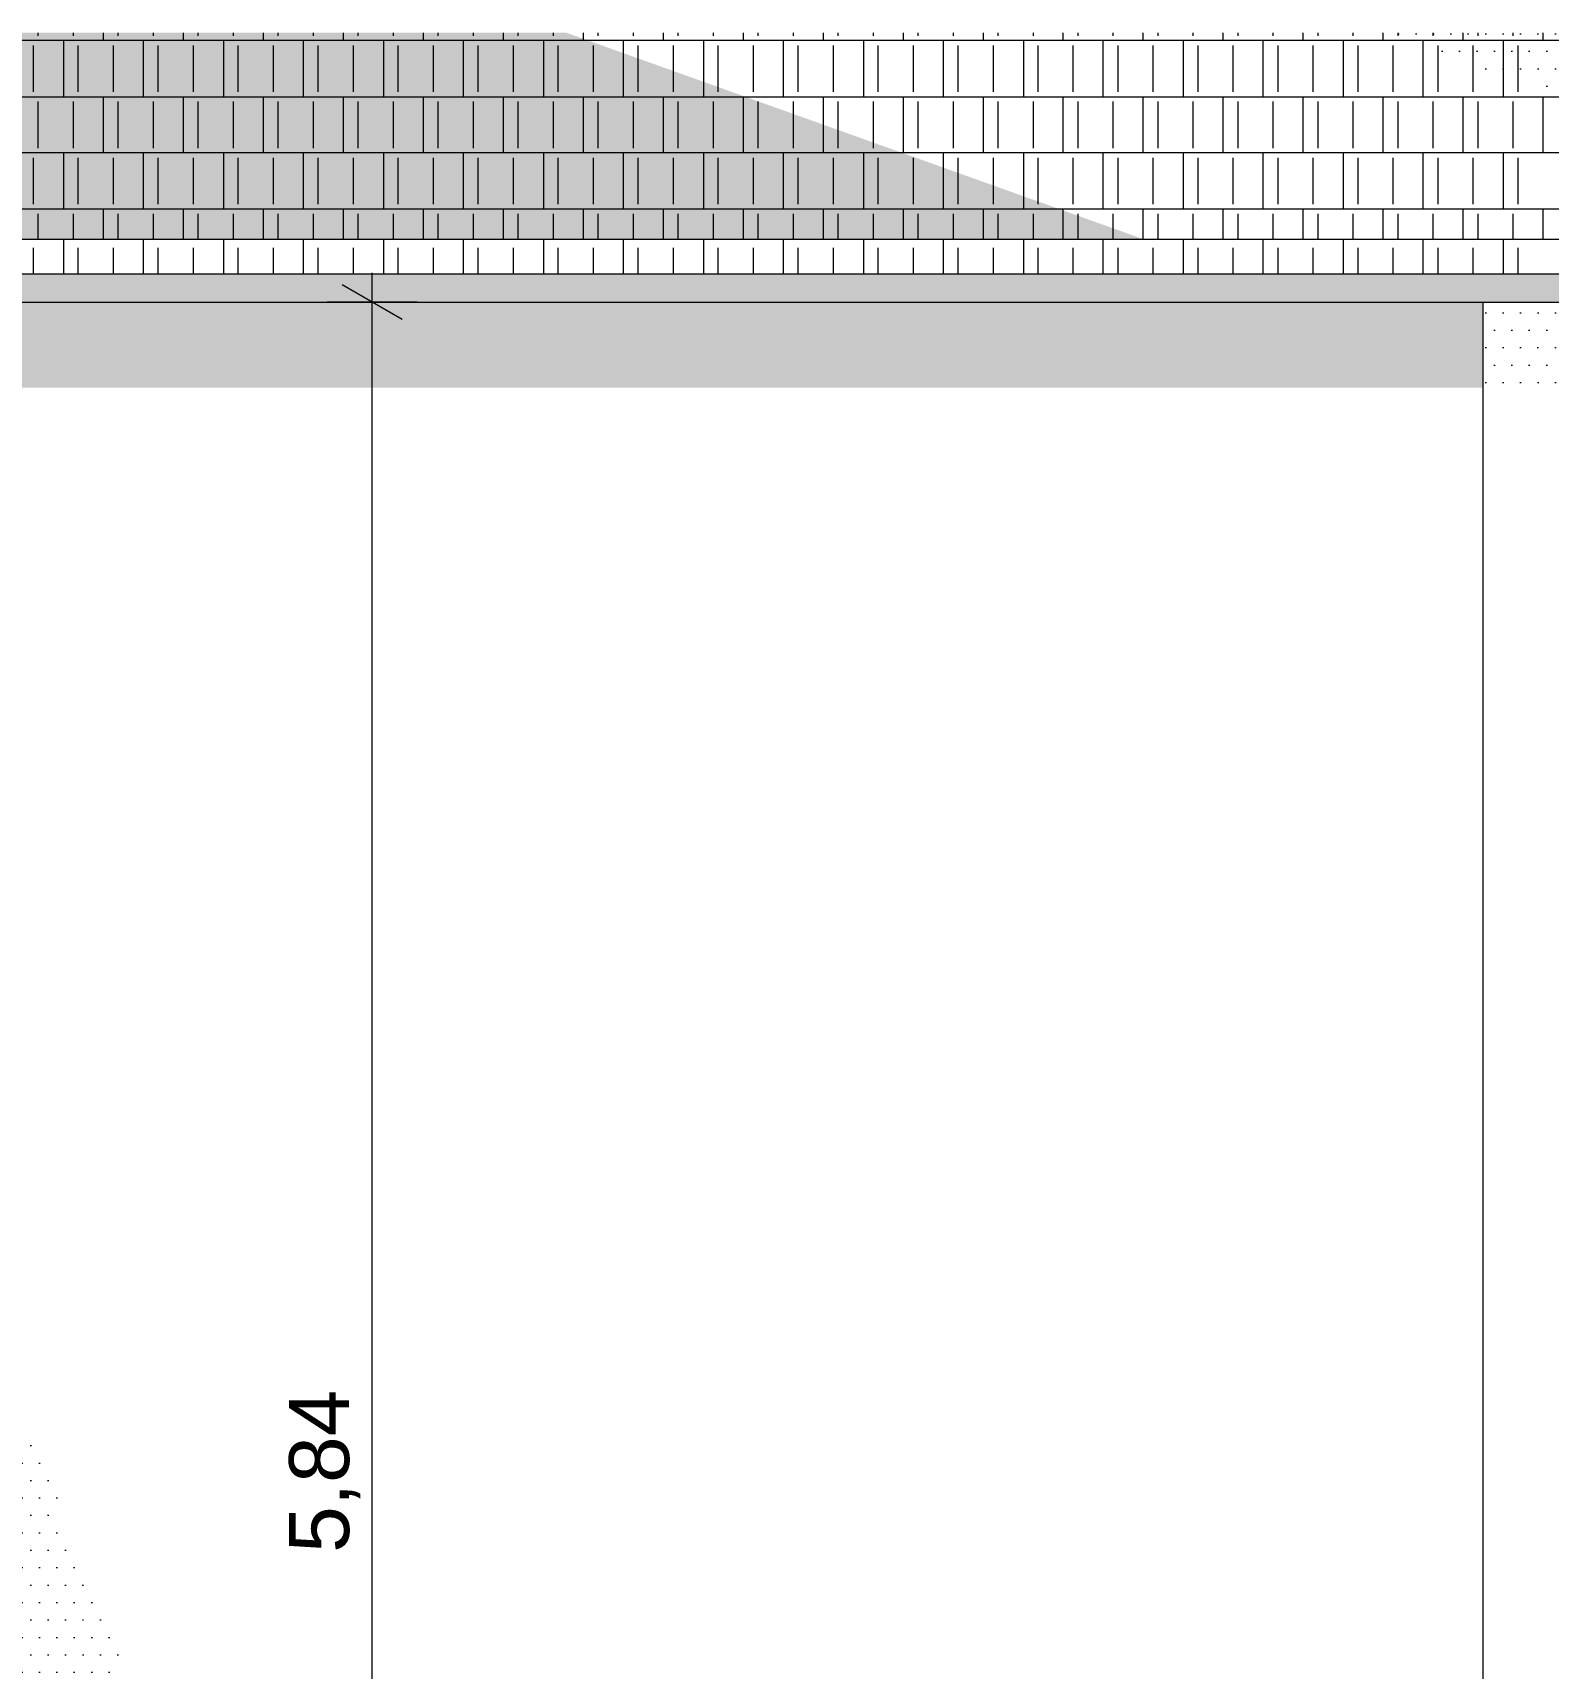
# Model space of a CAD drawing. Header units: metres. Extents: x -111189 to -108577, y -72951 to -72647.
# Drawn here: x -108748.926 to -108745.137, y -72939.556 to -72935.468 of the extents above; entities that cross this region are included whole.
import ezdxf

# ---------------------------------------------------------------- set-up
doc = ezdxf.new("R2010")
doc.units = ezdxf.units.M
doc.header["$MEASUREMENT"] = 0
for name, color, linetype in [('03 - COBERTURA', 7, 'Continuous'), ('05 - PAREDES..35', 7, 'Continuous'), ('06 - FORRA', 7, 'Continuous'), ('12 - COTAS GERAIS', 7, 'Continuous')]:
    doc.layers.add(name, color=color, linetype=linetype)
doc.styles.add('ESTILO_GERADO_7', font='')
doc.styles.get('ESTILO_GERADO_7').set_extended_font_data('Helvetica')
doc.dimstyles.new('ESTILO_GERADO__5', dxfattribs={"dimtxt": 0.15, "dimasz": 0.114, "dimexe": 0.18, "dimexo": 0.0625, "dimgap": 0, "dimtad": 1, "dimzin": 0, "dimdsep": 46, "dimtxsty": 'ESTILO_GERADO_7', "dimblk": 'ARROWHEAD_2', "dimblk1": 'ARROWHEAD_2', "dimblk2": 'ARROWHEAD_2', "dimcen": 0.09, "dimse1": 1, "dimse2": 1, "dimclrd": 7, "dimclre": 7, "dimclrt": 7, "dimadec": 0, "dimazin": 0, "dimtfac": 1, "dimtdec": 4, "dimtmove": 0, "dimatfit": 3, "dimfxl": 1, "dimtolj": 1, "dimtzin": 0, "dimarcsym": 0})
pattern_1 = [(360, (-108919.279413, -72941.96242), (0.021783658, 0.043567315), [0, -0.043567315])]

# ---------------------------------------------------------------- blocks, each defined once
blk = doc.blocks.new('Corte Elem_2104_1', base_point=(-108919.2794, -72941.9624))
at = {"layer": '05 - PAREDES..35', "linetype": 'Continuous', "lineweight": 13}
h = blk.add_hatch(dxfattribs=at)
h.set_pattern_fill('DOTS_0001', color=251, style=0, pattern_type=2)
h.set_pattern_definition(pattern_1)
h.paths.add_polyline_path([(-108749.4994, -72940.9824), (-108748.7999, -72940.9824), (-108748.7999, -72940.5248), (-108748.3752, -72940.5248), (-108748.3484, -72940.4724), (-108748.9281, -72938.9624), (-108749.2994, -72938.9624), (-108749.2994, -72939.5505), (-108749.4994, -72939.5505)])
blk = doc.blocks.new('Corte Elem_2106_1', base_point=(-108919.2794, -72941.9624))
at = {"layer": '05 - PAREDES..35', "linetype": 'Continuous', "lineweight": 13}
h = blk.add_hatch(dxfattribs=at)
h.set_pattern_fill('DOTS_0001', color=251, style=0, pattern_type=2)
h.set_pattern_definition(pattern_1)
h.paths.add_polyline_path([(-108754.6594, -72938.7624), (-108754.6544, -72938.7624), (-108754.6544, -72936.3556), (-108754.6494, -72936.3556), (-108754.6494, -72936.2124), (-108753.8494, -72936.2124), (-108753.8494, -72936.3556), (-108753.0744, -72936.3556), (-108753.0744, -72936.2124), (-108752.2744, -72936.2124), (-108752.2744, -72936.3556), (-108750.7244, -72936.3556), (-108750.7244, -72936.2124), (-108749.5244, -72936.2124), (-108749.5244, -72936.3556), (-108745.2994, -72936.3556), (-108745.2994, -72936.1412), (-108754.6594, -72936.1412)])
blk = doc.blocks.new('*X2886', base_point=(-108919.2794, -72941.9624))
at = {"layer": '03 - COBERTURA', "color": 7, "linetype": 'Continuous', "lineweight": 13}
for p, q in [((-108748.8494, -72935.4877), (-108749.2494, -72935.4877)), ((-108748.9124, -72935.4757), (-108748.9124, -72935.4679)), ((-108748.4494, -72935.4877), (-108748.8494, -72935.4877)), ((-108748.8494, -72935.4877), (-108748.8494, -72935.628)), ((-108748.8244, -72935.4757), (-108748.8244, -72935.4679)), ((-108748.7494, -72935.4877), (-108748.7494, -72935.4679)), ((-108748.7124, -72935.4757), (-108748.7124, -72935.4679)), ((-108748.6494, -72935.628), (-108748.6494, -72935.4877)), ((-108748.6244, -72935.4757), (-108748.6244, -72935.4679)), ((-108748.5494, -72935.4877), (-108748.5494, -72935.4679)), ((-108748.5124, -72935.4757), (-108748.5124, -72935.4679)), ((-108748.0494, -72935.4877), (-108748.4494, -72935.4877)), ((-108748.4494, -72935.4877), (-108748.4494, -72935.628)), ((-108748.4244, -72935.4757), (-108748.4244, -72935.4679)), ((-108748.3494, -72935.4877), (-108748.3494, -72935.4679)), ((-108748.3124, -72935.4757), (-108748.3124, -72935.4679)), ((-108748.2494, -72935.628), (-108748.2494, -72935.4877)), ((-108748.2244, -72935.4757), (-108748.2244, -72935.4679)), ((-108748.1494, -72935.4877), (-108748.1494, -72935.4679)), ((-108748.1124, -72935.4757), (-108748.1124, -72935.4679)), ((-108747.6494, -72935.4877), (-108748.0494, -72935.4877)), ((-108748.0494, -72935.4877), (-108748.0494, -72935.628)), ((-108748.0244, -72935.4757), (-108748.0244, -72935.4679)), ((-108747.9494, -72935.4877), (-108747.9494, -72935.4679)), ((-108747.9124, -72935.4757), (-108747.9124, -72935.4679)), ((-108747.8494, -72935.628), (-108747.8494, -72935.4877)), ((-108747.8244, -72935.4757), (-108747.8244, -72935.4679)), ((-108747.7494, -72935.4877), (-108747.7494, -72935.4679)), ((-108747.7124, -72935.4757), (-108747.7124, -72935.4679)), ((-108747.2494, -72935.4877), (-108747.6494, -72935.4877)), ((-108747.6494, -72935.4877), (-108747.6494, -72935.628)), ((-108747.6244, -72935.4757), (-108747.6244, -72935.4679)), ((-108747.5494, -72935.4877), (-108747.5494, -72935.4679)), ((-108747.5124, -72935.4757), (-108747.5124, -72935.4679)), ((-108747.4494, -72935.628), (-108747.4494, -72935.4877)), ((-108747.4244, -72935.4757), (-108747.4244, -72935.4679)), ((-108747.3494, -72935.4877), (-108747.3494, -72935.4679)), ((-108747.3124, -72935.4757), (-108747.3124, -72935.4679)), ((-108746.8494, -72935.4877), (-108747.2494, -72935.4877)), ((-108747.2494, -72935.4877), (-108747.2494, -72935.628)), ((-108747.2244, -72935.4757), (-108747.2244, -72935.4679)), ((-108747.1494, -72935.4877), (-108747.1494, -72935.4679)), ((-108747.1124, -72935.4757), (-108747.1124, -72935.4679)), ((-108747.0494, -72935.628), (-108747.0494, -72935.4877)), ((-108747.0244, -72935.4757), (-108747.0244, -72935.4679)), ((-108746.9494, -72935.4877), (-108746.9494, -72935.4679)), ((-108746.9124, -72935.4757), (-108746.9124, -72935.4679)), ((-108746.4494, -72935.4877), (-108746.8494, -72935.4877)), ((-108746.8494, -72935.4877), (-108746.8494, -72935.628)), ((-108746.8244, -72935.4757), (-108746.8244, -72935.4679)), ((-108746.7494, -72935.4877), (-108746.7494, -72935.4679)), ((-108746.7124, -72935.4757), (-108746.7124, -72935.4679)), ((-108746.6494, -72935.628), (-108746.6494, -72935.4877)), ((-108746.6244, -72935.4757), (-108746.6244, -72935.4679)), ((-108746.5494, -72935.4877), (-108746.5494, -72935.4679)), ((-108746.5124, -72935.4757), (-108746.5124, -72935.4679)), ((-108746.0494, -72935.4877), (-108746.4494, -72935.4877)), ((-108746.4494, -72935.4877), (-108746.4494, -72935.628)), ((-108746.4244, -72935.4757), (-108746.4244, -72935.4679)), ((-108746.3494, -72935.4877), (-108746.3494, -72935.4679)), ((-108746.3124, -72935.4757), (-108746.3124, -72935.4679)), ((-108746.2494, -72935.628), (-108746.2494, -72935.4877)), ((-108746.2244, -72935.4757), (-108746.2244, -72935.4679)), ((-108746.1494, -72935.4877), (-108746.1494, -72935.4679)), ((-108746.1124, -72935.4757), (-108746.1124, -72935.4679)), ((-108745.6494, -72935.4877), (-108746.0494, -72935.4877)), ((-108746.0494, -72935.4877), (-108746.0494, -72935.628)), ((-108746.0244, -72935.4757), (-108746.0244, -72935.4679)), ((-108745.9494, -72935.4877), (-108745.9494, -72935.4679)), ((-108745.9124, -72935.4757), (-108745.9124, -72935.4679)), ((-108745.8494, -72935.628), (-108745.8494, -72935.4877)), ((-108745.8244, -72935.4757), (-108745.8244, -72935.4679)), ((-108745.7494, -72935.4877), (-108745.7494, -72935.4679)), ((-108745.7124, -72935.4757), (-108745.7124, -72935.4679)), ((-108745.2494, -72935.4877), (-108745.6494, -72935.4877)), ((-108745.6494, -72935.4877), (-108745.6494, -72935.628)), ((-108745.6244, -72935.4757), (-108745.6244, -72935.4679)), ((-108745.5494, -72935.4877), (-108745.5494, -72935.4679)), ((-108745.5124, -72935.4757), (-108745.5124, -72935.4679)), ((-108745.4494, -72935.628), (-108745.4494, -72935.4877)), ((-108745.4244, -72935.4757), (-108745.4244, -72935.4679)), ((-108745.3494, -72935.4877), (-108745.3494, -72935.4679)), ((-108745.3124, -72935.4757), (-108745.3124, -72935.4679)), ((-108744.8494, -72935.4877), (-108745.2494, -72935.4877)), ((-108745.2494, -72935.4877), (-108745.2494, -72935.628)), ((-108745.2244, -72935.4757), (-108745.2244, -72935.4679)), ((-108745.1494, -72935.4877), (-108745.1494, -72935.4679)), ((-108748.9244, -72935.6159), (-108748.9244, -72935.4998)), ((-108748.8124, -72935.6159), (-108748.8124, -72935.4998)), ((-108748.7244, -72935.6159), (-108748.7244, -72935.4998)), ((-108748.6124, -72935.6159), (-108748.6124, -72935.4998)), ((-108748.5244, -72935.6159), (-108748.5244, -72935.4998)), ((-108748.4124, -72935.6159), (-108748.4124, -72935.4998)), ((-108748.3244, -72935.6159), (-108748.3244, -72935.4998)), ((-108748.2124, -72935.6159), (-108748.2124, -72935.4998)), ((-108748.1244, -72935.6159), (-108748.1244, -72935.4998)), ((-108748.0124, -72935.6159), (-108748.0124, -72935.4998)), ((-108747.9244, -72935.6159), (-108747.9244, -72935.4998)), ((-108747.8124, -72935.6159), (-108747.8124, -72935.4998)), ((-108747.7244, -72935.6159), (-108747.7244, -72935.4998)), ((-108747.6124, -72935.6159), (-108747.6124, -72935.4998)), ((-108747.5244, -72935.6159), (-108747.5244, -72935.4998)), ((-108747.4124, -72935.6159), (-108747.4124, -72935.4998)), ((-108747.3244, -72935.6159), (-108747.3244, -72935.4998)), ((-108747.2124, -72935.6159), (-108747.2124, -72935.4998)), ((-108747.1244, -72935.6159), (-108747.1244, -72935.4998)), ((-108747.0124, -72935.6159), (-108747.0124, -72935.4998)), ((-108746.9244, -72935.6159), (-108746.9244, -72935.4998)), ((-108746.8124, -72935.6159), (-108746.8124, -72935.4998)), ((-108746.7244, -72935.6159), (-108746.7244, -72935.4998)), ((-108746.6124, -72935.6159), (-108746.6124, -72935.4998)), ((-108746.5244, -72935.6159), (-108746.5244, -72935.4998)), ((-108746.4124, -72935.6159), (-108746.4124, -72935.4998)), ((-108746.3244, -72935.6159), (-108746.3244, -72935.4998)), ((-108746.2124, -72935.6159), (-108746.2124, -72935.4998)), ((-108746.1244, -72935.6159), (-108746.1244, -72935.4998)), ((-108746.0124, -72935.6159), (-108746.0124, -72935.4998)), ((-108745.9244, -72935.6159), (-108745.9244, -72935.4998)), ((-108745.8124, -72935.6159), (-108745.8124, -72935.4998)), ((-108745.7244, -72935.6159), (-108745.7244, -72935.4998)), ((-108745.6124, -72935.6159), (-108745.6124, -72935.4998)), ((-108745.5244, -72935.6159), (-108745.5244, -72935.4998)), ((-108745.4124, -72935.6159), (-108745.4124, -72935.4998)), ((-108745.3244, -72935.6159), (-108745.3244, -72935.4998)), ((-108745.2124, -72935.6159), (-108745.2124, -72935.4998)), ((-108749.2494, -72935.628), (-108748.8494, -72935.628)), ((-108748.9124, -72935.7562), (-108748.9124, -72935.64)), ((-108748.8494, -72935.628), (-108748.4494, -72935.628)), ((-108748.8244, -72935.7562), (-108748.8244, -72935.64)), ((-108748.7494, -72935.7682), (-108748.7494, -72935.628)), ((-108748.7124, -72935.7562), (-108748.7124, -72935.64)), ((-108748.6244, -72935.7562), (-108748.6244, -72935.64)), ((-108748.5494, -72935.7682), (-108748.5494, -72935.628)), ((-108748.5124, -72935.7562), (-108748.5124, -72935.64)), ((-108748.4494, -72935.628), (-108748.0494, -72935.628)), ((-108748.4244, -72935.7562), (-108748.4244, -72935.64)), ((-108748.3494, -72935.7682), (-108748.3494, -72935.628)), ((-108748.3124, -72935.7562), (-108748.3124, -72935.64)), ((-108748.2244, -72935.7562), (-108748.2244, -72935.64)), ((-108748.1494, -72935.7682), (-108748.1494, -72935.628)), ((-108748.1124, -72935.7562), (-108748.1124, -72935.64)), ((-108748.0494, -72935.628), (-108747.6494, -72935.628)), ((-108748.0244, -72935.7562), (-108748.0244, -72935.64)), ((-108747.9494, -72935.7682), (-108747.9494, -72935.628)), ((-108747.9124, -72935.7562), (-108747.9124, -72935.64)), ((-108747.8244, -72935.7562), (-108747.8244, -72935.64)), ((-108747.7494, -72935.7682), (-108747.7494, -72935.628)), ((-108747.7124, -72935.7562), (-108747.7124, -72935.64)), ((-108747.6494, -72935.628), (-108747.2494, -72935.628)), ((-108747.6244, -72935.7562), (-108747.6244, -72935.64)), ((-108747.5494, -72935.7682), (-108747.5494, -72935.628)), ((-108747.5124, -72935.7562), (-108747.5124, -72935.64)), ((-108747.4244, -72935.7562), (-108747.4244, -72935.64)), ((-108747.3494, -72935.7682), (-108747.3494, -72935.628)), ((-108747.3124, -72935.7562), (-108747.3124, -72935.64)), ((-108747.2494, -72935.628), (-108746.8494, -72935.628)), ((-108747.2244, -72935.7562), (-108747.2244, -72935.64)), ((-108747.1494, -72935.7682), (-108747.1494, -72935.628)), ((-108747.1124, -72935.7562), (-108747.1124, -72935.64)), ((-108747.0244, -72935.7562), (-108747.0244, -72935.64)), ((-108746.9494, -72935.7682), (-108746.9494, -72935.628)), ((-108746.9124, -72935.7562), (-108746.9124, -72935.64)), ((-108746.8494, -72935.628), (-108746.4494, -72935.628)), ((-108746.8244, -72935.7562), (-108746.8244, -72935.64)), ((-108746.7494, -72935.7682), (-108746.7494, -72935.628)), ((-108746.7124, -72935.7562), (-108746.7124, -72935.64)), ((-108746.6244, -72935.7562), (-108746.6244, -72935.64)), ((-108746.5494, -72935.7682), (-108746.5494, -72935.628)), ((-108746.5124, -72935.7562), (-108746.5124, -72935.64)), ((-108746.4494, -72935.628), (-108746.0494, -72935.628)), ((-108746.4244, -72935.7562), (-108746.4244, -72935.64)), ((-108746.3494, -72935.7682), (-108746.3494, -72935.628)), ((-108746.3124, -72935.7562), (-108746.3124, -72935.64)), ((-108746.2244, -72935.7562), (-108746.2244, -72935.64)), ((-108746.1494, -72935.7682), (-108746.1494, -72935.628)), ((-108746.1124, -72935.7562), (-108746.1124, -72935.64)), ((-108746.0494, -72935.628), (-108745.6494, -72935.628)), ((-108746.0244, -72935.7562), (-108746.0244, -72935.64)), ((-108745.9494, -72935.7682), (-108745.9494, -72935.628)), ((-108745.9124, -72935.7562), (-108745.9124, -72935.64)), ((-108745.8244, -72935.7562), (-108745.8244, -72935.64)), ((-108745.7494, -72935.7682), (-108745.7494, -72935.628)), ((-108745.7124, -72935.7562), (-108745.7124, -72935.64)), ((-108745.6494, -72935.628), (-108745.2494, -72935.628)), ((-108745.6244, -72935.7562), (-108745.6244, -72935.64)), ((-108745.5494, -72935.7682), (-108745.5494, -72935.628)), ((-108745.5124, -72935.7562), (-108745.5124, -72935.64)), ((-108745.4244, -72935.7562), (-108745.4244, -72935.64)), ((-108745.3494, -72935.7682), (-108745.3494, -72935.628)), ((-108745.3124, -72935.7562), (-108745.3124, -72935.64)), ((-108745.2494, -72935.628), (-108744.8494, -72935.628)), ((-108745.2244, -72935.7562), (-108745.2244, -72935.64)), ((-108745.1494, -72935.7682), (-108745.1494, -72935.628)), ((-108748.8494, -72935.7682), (-108749.2494, -72935.7682)), ((-108748.9244, -72935.8964), (-108748.9244, -72935.7803)), ((-108748.4494, -72935.7682), (-108748.8494, -72935.7682)), ((-108748.8494, -72935.7682), (-108748.8494, -72935.9085)), ((-108748.8124, -72935.8964), (-108748.8124, -72935.7803)), ((-108748.7244, -72935.8964), (-108748.7244, -72935.7803)), ((-108748.6494, -72935.9085), (-108748.6494, -72935.7682)), ((-108748.6124, -72935.8964), (-108748.6124, -72935.7803)), ((-108748.5244, -72935.8964), (-108748.5244, -72935.7803)), ((-108748.0494, -72935.7682), (-108748.4494, -72935.7682)), ((-108748.4494, -72935.7682), (-108748.4494, -72935.9085)), ((-108748.4124, -72935.8964), (-108748.4124, -72935.7803)), ((-108748.3244, -72935.8964), (-108748.3244, -72935.7803)), ((-108748.2494, -72935.9085), (-108748.2494, -72935.7682)), ((-108748.2124, -72935.8964), (-108748.2124, -72935.7803)), ((-108748.1244, -72935.8964), (-108748.1244, -72935.7803)), ((-108747.6494, -72935.7682), (-108748.0494, -72935.7682)), ((-108748.0494, -72935.7682), (-108748.0494, -72935.9085)), ((-108748.0124, -72935.8964), (-108748.0124, -72935.7803)), ((-108747.9244, -72935.8964), (-108747.9244, -72935.7803)), ((-108747.8494, -72935.9085), (-108747.8494, -72935.7682)), ((-108747.8124, -72935.8964), (-108747.8124, -72935.7803)), ((-108747.7244, -72935.8964), (-108747.7244, -72935.7803)), ((-108747.2494, -72935.7682), (-108747.6494, -72935.7682)), ((-108747.6494, -72935.7682), (-108747.6494, -72935.9085)), ((-108747.6124, -72935.8964), (-108747.6124, -72935.7803)), ((-108747.5244, -72935.8964), (-108747.5244, -72935.7803)), ((-108747.4494, -72935.9085), (-108747.4494, -72935.7682)), ((-108747.4124, -72935.8964), (-108747.4124, -72935.7803)), ((-108747.3244, -72935.8964), (-108747.3244, -72935.7803)), ((-108746.8494, -72935.7682), (-108747.2494, -72935.7682)), ((-108747.2494, -72935.7682), (-108747.2494, -72935.9085)), ((-108747.2124, -72935.8964), (-108747.2124, -72935.7803)), ((-108747.1244, -72935.8964), (-108747.1244, -72935.7803)), ((-108747.0494, -72935.9085), (-108747.0494, -72935.7682)), ((-108747.0124, -72935.8964), (-108747.0124, -72935.7803)), ((-108746.9244, -72935.8964), (-108746.9244, -72935.7803)), ((-108746.4494, -72935.7682), (-108746.8494, -72935.7682)), ((-108746.8494, -72935.7682), (-108746.8494, -72935.9085)), ((-108746.8124, -72935.8964), (-108746.8124, -72935.7803)), ((-108746.7244, -72935.8964), (-108746.7244, -72935.7803)), ((-108746.6494, -72935.9085), (-108746.6494, -72935.7682)), ((-108746.6124, -72935.8964), (-108746.6124, -72935.7803)), ((-108746.5244, -72935.8964), (-108746.5244, -72935.7803)), ((-108746.0494, -72935.7682), (-108746.4494, -72935.7682)), ((-108746.4494, -72935.7682), (-108746.4494, -72935.9085)), ((-108746.4124, -72935.8964), (-108746.4124, -72935.7803)), ((-108746.3244, -72935.8964), (-108746.3244, -72935.7803)), ((-108746.2494, -72935.9085), (-108746.2494, -72935.7682)), ((-108746.2124, -72935.8964), (-108746.2124, -72935.7803)), ((-108746.1244, -72935.8964), (-108746.1244, -72935.7803)), ((-108745.6494, -72935.7682), (-108746.0494, -72935.7682)), ((-108746.0494, -72935.7682), (-108746.0494, -72935.9085)), ((-108746.0124, -72935.8964), (-108746.0124, -72935.7803)), ((-108745.9244, -72935.8964), (-108745.9244, -72935.7803)), ((-108745.8494, -72935.9085), (-108745.8494, -72935.7682)), ((-108745.8124, -72935.8964), (-108745.8124, -72935.7803)), ((-108745.7244, -72935.8964), (-108745.7244, -72935.7803)), ((-108745.2494, -72935.7682), (-108745.6494, -72935.7682)), ((-108745.6494, -72935.7682), (-108745.6494, -72935.9085)), ((-108745.6124, -72935.8964), (-108745.6124, -72935.7803)), ((-108745.5244, -72935.8964), (-108745.5244, -72935.7803)), ((-108745.4494, -72935.9085), (-108745.4494, -72935.7682)), ((-108745.4124, -72935.8964), (-108745.4124, -72935.7803)), ((-108745.3244, -72935.8964), (-108745.3244, -72935.7803)), ((-108744.8494, -72935.7682), (-108745.2494, -72935.7682)), ((-108745.2494, -72935.7682), (-108745.2494, -72935.9085)), ((-108745.2124, -72935.8964), (-108745.2124, -72935.7803)), ((-108749.2494, -72935.9085), (-108748.8494, -72935.9085)), ((-108748.9124, -72935.9841), (-108748.9124, -72935.9205)), ((-108748.8494, -72935.9085), (-108748.4494, -72935.9085)), ((-108748.8244, -72935.9841), (-108748.8244, -72935.9205)), ((-108748.7494, -72935.9841), (-108748.7494, -72935.9085)), ((-108748.7124, -72935.9841), (-108748.7124, -72935.9205)), ((-108748.6244, -72935.9841), (-108748.6244, -72935.9205)), ((-108748.5494, -72935.9841), (-108748.5494, -72935.9085)), ((-108748.5124, -72935.9841), (-108748.5124, -72935.9205)), ((-108748.4494, -72935.9085), (-108748.0494, -72935.9085)), ((-108748.4244, -72935.9841), (-108748.4244, -72935.9205)), ((-108748.3494, -72935.9841), (-108748.3494, -72935.9085)), ((-108748.3124, -72935.9841), (-108748.3124, -72935.9205)), ((-108748.2244, -72935.9841), (-108748.2244, -72935.9205)), ((-108748.1494, -72935.9841), (-108748.1494, -72935.9085)), ((-108748.1124, -72935.9841), (-108748.1124, -72935.9205)), ((-108748.0494, -72935.9085), (-108747.6494, -72935.9085)), ((-108748.0244, -72935.9841), (-108748.0244, -72935.9205)), ((-108747.9494, -72935.9841), (-108747.9494, -72935.9085)), ((-108747.9124, -72935.9841), (-108747.9124, -72935.9205)), ((-108747.8244, -72935.9841), (-108747.8244, -72935.9205)), ((-108747.7494, -72935.9841), (-108747.7494, -72935.9085)), ((-108747.7124, -72935.9841), (-108747.7124, -72935.9205)), ((-108747.6494, -72935.9085), (-108747.2494, -72935.9085)), ((-108747.6244, -72935.9841), (-108747.6244, -72935.9205)), ((-108747.5494, -72935.9841), (-108747.5494, -72935.9085)), ((-108747.5124, -72935.9841), (-108747.5124, -72935.9205)), ((-108747.4244, -72935.9841), (-108747.4244, -72935.9205)), ((-108747.3494, -72935.9841), (-108747.3494, -72935.9085)), ((-108747.3124, -72935.9841), (-108747.3124, -72935.9205)), ((-108747.2494, -72935.9085), (-108746.8494, -72935.9085)), ((-108747.2244, -72935.9841), (-108747.2244, -72935.9205)), ((-108747.1494, -72935.9841), (-108747.1494, -72935.9085)), ((-108747.1124, -72935.9841), (-108747.1124, -72935.9205)), ((-108747.0244, -72935.9841), (-108747.0244, -72935.9205)), ((-108746.9494, -72935.9841), (-108746.9494, -72935.9085)), ((-108746.9124, -72935.9841), (-108746.9124, -72935.9205)), ((-108746.8494, -72935.9085), (-108746.4494, -72935.9085)), ((-108746.8244, -72935.9841), (-108746.8244, -72935.9205)), ((-108746.7494, -72935.9841), (-108746.7494, -72935.9085)), ((-108746.7124, -72935.9841), (-108746.7124, -72935.9205)), ((-108746.6244, -72935.9841), (-108746.6244, -72935.9205)), ((-108746.5494, -72935.9841), (-108746.5494, -72935.9085)), ((-108746.5124, -72935.9841), (-108746.5124, -72935.9205)), ((-108746.4494, -72935.9085), (-108746.0494, -72935.9085)), ((-108746.4244, -72935.9841), (-108746.4244, -72935.9205)), ((-108746.3494, -72935.9841), (-108746.3494, -72935.9085)), ((-108746.3124, -72935.9841), (-108746.3124, -72935.9205)), ((-108746.2244, -72935.9841), (-108746.2244, -72935.9205)), ((-108746.1494, -72935.9841), (-108746.1494, -72935.9085)), ((-108746.1124, -72935.9841), (-108746.1124, -72935.9205)), ((-108746.0494, -72935.9085), (-108745.6494, -72935.9085)), ((-108746.0244, -72935.9841), (-108746.0244, -72935.9205)), ((-108745.9494, -72935.9841), (-108745.9494, -72935.9085)), ((-108745.9124, -72935.9841), (-108745.9124, -72935.9205)), ((-108745.8244, -72935.9841), (-108745.8244, -72935.9205)), ((-108745.7494, -72935.9841), (-108745.7494, -72935.9085)), ((-108745.7124, -72935.9841), (-108745.7124, -72935.9205)), ((-108745.6494, -72935.9085), (-108745.2494, -72935.9085)), ((-108745.6244, -72935.9841), (-108745.6244, -72935.9205)), ((-108745.5494, -72935.9841), (-108745.5494, -72935.9085)), ((-108745.5124, -72935.9841), (-108745.5124, -72935.9205)), ((-108745.4244, -72935.9841), (-108745.4244, -72935.9205)), ((-108745.3494, -72935.9841), (-108745.3494, -72935.9085)), ((-108745.3124, -72935.9841), (-108745.3124, -72935.9205)), ((-108745.2494, -72935.9085), (-108744.8494, -72935.9085)), ((-108745.2244, -72935.9841), (-108745.2244, -72935.9205)), ((-108745.1494, -72935.9841), (-108745.1494, -72935.9085))]:
    blk.add_line(p, q, dxfattribs=at)
blk = doc.blocks.new('*X2887', base_point=(-108919.2794, -72941.9624))
at = {"layer": '03 - COBERTURA', "color": 7, "linetype": 'Continuous', "lineweight": 13}
for p, q in [((-108748.8494, -72935.9841), (-108748.8494, -72936.0717)), ((-108748.6494, -72936.0717), (-108748.6494, -72935.9841)), ((-108748.4494, -72935.9841), (-108748.4494, -72936.0717)), ((-108748.2494, -72936.0717), (-108748.2494, -72935.9841)), ((-108748.0494, -72935.9841), (-108748.0494, -72936.0717)), ((-108747.8494, -72936.0717), (-108747.8494, -72935.9841)), ((-108747.6494, -72935.9841), (-108747.6494, -72936.0717)), ((-108747.4494, -72936.0717), (-108747.4494, -72935.9841)), ((-108747.2494, -72935.9841), (-108747.2494, -72936.0717)), ((-108747.0494, -72936.0717), (-108747.0494, -72935.9841)), ((-108746.8494, -72935.9841), (-108746.8494, -72936.0717)), ((-108746.6494, -72936.0717), (-108746.6494, -72935.9841)), ((-108746.4494, -72935.9841), (-108746.4494, -72936.0717)), ((-108746.2494, -72936.0717), (-108746.2494, -72935.9841)), ((-108746.0494, -72935.9841), (-108746.0494, -72936.0717)), ((-108745.8494, -72936.0717), (-108745.8494, -72935.9841)), ((-108745.6494, -72935.9841), (-108745.6494, -72936.0717)), ((-108745.4494, -72936.0717), (-108745.4494, -72935.9841)), ((-108745.2494, -72935.9841), (-108745.2494, -72936.0717)), ((-108748.9244, -72936.0717), (-108748.9244, -72936.006)), ((-108748.8124, -72936.0717), (-108748.8124, -72936.006)), ((-108748.7244, -72936.0717), (-108748.7244, -72936.006)), ((-108748.6124, -72936.0717), (-108748.6124, -72936.006)), ((-108748.5244, -72936.0717), (-108748.5244, -72936.006)), ((-108748.4124, -72936.0717), (-108748.4124, -72936.006)), ((-108748.3244, -72936.0717), (-108748.3244, -72936.006)), ((-108748.2124, -72936.0717), (-108748.2124, -72936.006)), ((-108748.1244, -72936.0717), (-108748.1244, -72936.006)), ((-108748.0124, -72936.0717), (-108748.0124, -72936.006)), ((-108747.9244, -72936.0717), (-108747.9244, -72936.006)), ((-108747.8124, -72936.0717), (-108747.8124, -72936.006)), ((-108747.7244, -72936.0717), (-108747.7244, -72936.006)), ((-108747.6124, -72936.0717), (-108747.6124, -72936.006)), ((-108747.5244, -72936.0717), (-108747.5244, -72936.006)), ((-108747.4124, -72936.0717), (-108747.4124, -72936.006)), ((-108747.3244, -72936.0717), (-108747.3244, -72936.006)), ((-108747.2124, -72936.0717), (-108747.2124, -72936.006)), ((-108747.1244, -72936.0717), (-108747.1244, -72936.006)), ((-108747.0124, -72936.0717), (-108747.0124, -72936.006)), ((-108746.9244, -72936.0717), (-108746.9244, -72936.006)), ((-108746.8124, -72936.0717), (-108746.8124, -72936.006)), ((-108746.7244, -72936.0717), (-108746.7244, -72936.006)), ((-108746.6124, -72936.0717), (-108746.6124, -72936.006)), ((-108746.5244, -72936.0717), (-108746.5244, -72936.006)), ((-108746.4124, -72936.0717), (-108746.4124, -72936.006)), ((-108746.3244, -72936.0717), (-108746.3244, -72936.006)), ((-108746.2124, -72936.0717), (-108746.2124, -72936.006)), ((-108746.1244, -72936.0717), (-108746.1244, -72936.006)), ((-108746.0124, -72936.0717), (-108746.0124, -72936.006)), ((-108745.9244, -72936.0717), (-108745.9244, -72936.006)), ((-108745.8124, -72936.0717), (-108745.8124, -72936.006)), ((-108745.7244, -72936.0717), (-108745.7244, -72936.006)), ((-108745.6124, -72936.0717), (-108745.6124, -72936.006)), ((-108745.5244, -72936.0717), (-108745.5244, -72936.006)), ((-108745.4124, -72936.0717), (-108745.4124, -72936.006)), ((-108745.3244, -72936.0717), (-108745.3244, -72936.006)), ((-108745.2124, -72936.0717), (-108745.2124, -72936.006))]:
    blk.add_line(p, q, dxfattribs=at)
blk = doc.blocks.new('Corte Elem_2121_1', base_point=(-108919.2794, -72941.9624))
at = {"layer": '03 - COBERTURA', "linetype": 'Continuous', "lineweight": 13}
h = blk.add_hatch(dxfattribs=at)
h.set_pattern_fill('DOTS_0001', color=251, style=0, pattern_type=2)
h.set_pattern_definition(pattern_1)
h.paths.add_polyline_path([(-108755.2494, -72935.4679), (-108755.2494, -72935.9841), (-108746.1489, -72935.9841), (-108747.592, -72935.4679)])
h = blk.add_hatch(dxfattribs=at)
h.set_pattern_fill('DOTS_0001', color=251, style=0, pattern_type=2)
h.set_pattern_definition(pattern_1)
h.paths.add_polyline_path([(-108745.5568, -72935.4679), (-108744.6994, -72935.7746), (-108744.6994, -72935.4679)])
at = {"layer": '03 - COBERTURA', "color": 7, "linetype": 'Continuous', "lineweight": 13}
for p, q in [((-108755.2494, -72935.9841), (-108744.6994, -72935.9841)), ((-108744.6994, -72936.0717), (-108755.2494, -72936.0717))]:
    blk.add_line(p, q, dxfattribs=at)
at = {"layer": '03 - COBERTURA', "lineweight": 0}
for name in ['*X2886', '*X2887']:
    blk.add_blockref(name, (-108919.2794, -72941.9624), dxfattribs=at)
blk = doc.blocks.new('Corte Elem_2122_1', base_point=(-108919.2794, -72941.9624))
at = {"layer": '03 - COBERTURA', "linetype": 'Continuous', "lineweight": 13}
h = blk.add_hatch(dxfattribs=at)
h.set_pattern_fill('DOTS_0001', color=251, style=0, pattern_type=2)
h.set_pattern_definition(pattern_1)
h.paths.add_polyline_path([(-108755.214, -72936.0717), (-108755.1744, -72936.1412), (-108744.6994, -72936.1412), (-108744.6994, -72936.0717)])
at = {"layer": '03 - COBERTURA', "color": 7, "linetype": 'Continuous', "lineweight": 13}
blk.add_line((-108755.2494, -72936.1412), (-108744.6994, -72936.1412), dxfattribs=at)
blk = doc.blocks.new('Corte Elem_2193_1', base_point=(-108919.2794, -72941.9624))
at = {"layer": '06 - FORRA', "linetype": 'Continuous', "lineweight": 13}
h = blk.add_hatch(dxfattribs=at)
h.set_pattern_fill('DOTS_0001', color=251, style=0, pattern_type=2)
h.set_pattern_definition(pattern_1)
h.paths.add_polyline_path([(-108745.2994, -72936.1412), (-108745.2994, -72936.3505), (-108744.8994, -72936.3505), (-108744.8994, -72936.1412)])
at = {"layer": '06 - FORRA', "color": 7, "linetype": 'Continuous', "lineweight": 13}
for p, q in [((-108745.2994, -72940.9824), (-108745.2994, -72936.1412)), ((-108744.8994, -72940.9824), (-108744.8994, -72936.1412)), ((-108745.2994, -72941.3624), (-108745.2994, -72941.0024)), ((-108744.8994, -72941.3624), (-108744.8994, -72941.0024)), ((-108745.2322, -72941.3624), (-108745.2994, -72941.3624)), ((-108745.0945, -72941.3624), (-108745.2272, -72941.3624)), ((-108744.9567, -72941.3624), (-108745.0895, -72941.3624)), ((-108744.8994, -72941.3624), (-108744.9517, -72941.3624))]:
    blk.add_line(p, q, dxfattribs=at)
blk = doc.blocks.new('*D3123', base_point=(-108919.2794, -72941.9624))
at = {"layer": '12 - COTAS GERAIS', "color": 7, "linetype": 'Continuous', "lineweight": 5, "transparency": 16777216}
for p, q in [((-108748.0773, -72941.9824), (-108748.0773, -72936.1412)), ((-108748.1523, -72941.9391), (-108748.0023, -72942.0257)), ((-108747.9648, -72941.9824), (-108748.1898, -72941.9824)), ((-108748.0773, -72942.3824), (-108748.0773, -72941.9824)), ((-108748.1523, -72942.3391), (-108748.0023, -72942.4257)), ((-108747.9648, -72942.3824), (-108748.1898, -72942.3824)), ((-108748.0773, -72944.6824), (-108748.0773, -72942.3824))]:
    blk.add_line(p, q, dxfattribs=at)
blk = doc.blocks.new('ARROWHEAD_2')
at = {"color": 0, "linetype": 'Continuous', "lineweight": 0}
for p, q in [((-0.378, -0.655), (0.378, 0.655)), ((0, 0), (-1, 0))]:
    blk.add_line(p, q, dxfattribs=at)
blk = doc.blocks.new('*D3124', base_point=(-108919.2794, -72941.9624))
at = {"layer": '12 - COTAS GERAIS', "color": 7, "linetype": 'Continuous', "lineweight": 5, "transparency": 16777216}
for p, q in [((-108748.0773, -72936.1412), (-108748.0773, -72936.0678)), ((-108748.0023, -72936.1845), (-108748.1523, -72936.0979)), ((-108747.9648, -72936.1412), (-108748.1898, -72936.1412)), ((-108748.0773, -72941.9824), (-108748.0773, -72936.1412)), ((-108748.1523, -72941.9391), (-108748.0023, -72942.0257))]:
    blk.add_line(p, q, dxfattribs=at)
at = {"layer": '12 - COTAS GERAIS', "color": 7, "lineweight": 5, "transparency": 16777216, "insert": (-108748.1073, -72939.2679), "char_height": 0.15, "attachment_point": 7, "rotation": 90, "style": 'ESTILO_GERADO_7'}
blk.add_mtext('\\A1;{\\pql;\\fHelvetica|b0|i0|c0|p0;\\W1.000000;5,84}', dxfattribs=at)
blk = doc.blocks.new('*D3129', base_point=(-108919.2794, -72941.9624))
at = {"layer": '12 - COTAS GERAIS', "color": 7, "linetype": 'Continuous', "lineweight": 5, "transparency": 16777216}
for p, q in [((-108743.4192, -72934.2103), (-108743.4192, -72934.137)), ((-108743.3442, -72934.2536), (-108743.4942, -72934.167)), ((-108743.3067, -72934.2103), (-108743.5317, -72934.2103)), ((-108743.4192, -72941.9824), (-108743.4192, -72934.2103)), ((-108743.4942, -72941.9391), (-108743.3442, -72942.0257)), ((-108743.3067, -72941.9824), (-108743.5317, -72941.9824)), ((-108743.4192, -72942.0558), (-108743.4192, -72941.9824))]:
    blk.add_line(p, q, dxfattribs=at)
at = {"layer": '12 - COTAS GERAIS', "color": 7, "lineweight": 5, "transparency": 16777216, "insert": (-108743.4492, -72938.3025), "char_height": 0.15, "attachment_point": 7, "rotation": 90, "style": 'ESTILO_GERADO_7'}
blk.add_mtext('\\A1;{\\pql;\\fHelvetica|b0|i0|c0|p0;\\W1.000000;7,77}', dxfattribs=at)

msp = doc.modelspace()

# ---------------------------------------------------------------- block references
at = {"layer": '03 - COBERTURA', "lineweight": 0}
for name in ['Corte Elem_2121_1', 'Corte Elem_2122_1']:
    msp.add_blockref(name, (-108919.2794, -72941.9624), dxfattribs=at)
at = {"layer": '05 - PAREDES..35', "lineweight": 0}
for name in ['Corte Elem_2106_1', 'Corte Elem_2104_1']:
    msp.add_blockref(name, (-108919.2794, -72941.9624), dxfattribs=at)
at = {"layer": '06 - FORRA', "lineweight": 0}
msp.add_blockref('Corte Elem_2193_1', (-108919.2794, -72941.9624), dxfattribs=at)

# ---------------------------------------------------------------- dimensions: what is measured, and where the dimension line sits
at = {"layer": '12 - COTAS GERAIS', "color": 7, "linetype": 'Continuous', "lineweight": 5}
for base, p1, p2, picture, middle in [((-108743.4192, -72934.2103), (-108749.5944, -72941.9824), (-108744.7283, -72934.2103), '*D3129', (-108743.5242, -72938.1083)), ((-108748.0773, -72936.1412), (-108749.5944, -72941.9824), (-108748.5211, -72936.1412), '*D3124', (-108748.1823, -72939.0737)), ((-108748.0773, -72941.9824), (-108749.5944, -72942.3824), (-108749.5944, -72941.9824), '*D3123', (-108748.1823, -72942.6437))]:
    dim = msp.add_linear_dim(base=base, p1=p1, p2=p2, angle=90, dimstyle='ESTILO_GERADO__5', dxfattribs=at)
    dim.commit()
    dim.dimension.update_dxf_attribs({"geometry": picture, "text_midpoint": middle, "dimtype": 160, "text_rotation": 90})

doc.saveas('drawing.dxf')
